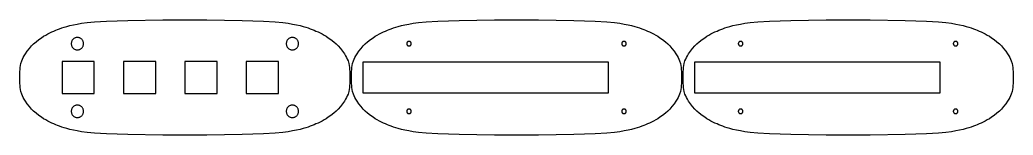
# Model space of a CAD drawing. Header units: millimetres. Extents: x -12 to 3175, y -37 to 611.
# Drawn here: x 2528 to 3175, y -37 to 37 of the extents above; entities that cross this region are included whole.
import ezdxf

# ---------------------------------------------------------------- set-up
doc = ezdxf.new("R2010")
doc.units = ezdxf.units.MM
doc.layers.add('default', color=7, linetype='Continuous')

msp = doc.modelspace()

# ---------------------------------------------------------------- linework, layer by layer
at = {"layer": 'default'}
for points in [[(2560.88, -33.75), (2558.88, -33.25), (2557.18, -32.75), (2555.65, -32.25), (2554.23, -31.75), (2552.95, -31.25), (2551.75, -30.75), (2550.49, -30.24), (2549.16, -29.72), (2547.85, -29.11), (2546.53, -28.4), (2545.19, -27.58), (2543.87, -26.78), (2542.48, -25.88), (2540.8, -24.69), (2538.92, -23.25), (2537.28, -21.91), (2535.94, -20.56), (2534.6, -18.92), (2533.16, -17.06), (2532, -15.4), (2531.2, -14.11), (2530.62, -13.01), (2530.1, -11.95), (2529.6, -10.77), (2529.11, -9.17), (2528.67, -6.59), (2528.38, -2.5), (2528.38, 2.5), (2528.67, 6.59), (2529.11, 9.17), (2529.6, 10.77), (2530.1, 11.95), (2530.62, 13.01), (2531.2, 14.11), (2532, 15.4), (2533.16, 17.06), (2534.6, 18.92), (2535.94, 20.56), (2537.28, 21.91), (2538.92, 23.25), (2540.8, 24.69), (2542.48, 25.88), (2543.87, 26.78), (2545.19, 27.58), (2546.53, 28.4), (2547.85, 29.11), (2549.16, 29.72), (2550.49, 30.24), (2551.75, 30.75), (2552.95, 31.25), (2554.23, 31.75), (2555.65, 32.25), (2557.18, 32.75), (2558.88, 33.25), (2560.88, 33.75), (2563.2, 34.25), (2565.72, 34.75), (2568.59, 35.25), (2572.1, 35.75), (2576.97, 36.25), (2584.72, 36.74), (2598.62, 37.17), (2621.57, 37.47), (2650.13, 37.47), (2673.07, 37.17), (2686.98, 36.74), (2694.72, 36.25), (2699.6, 35.75), (2703.11, 35.25), (2705.97, 34.75), (2708.49, 34.25), (2710.81, 33.75), (2712.81, 33.25), (2714.52, 32.75), (2716.04, 32.25), (2717.46, 31.75), (2718.74, 31.25), (2719.94, 30.75), (2721.2, 30.24), (2722.53, 29.72), (2723.85, 29.11), (2725.17, 28.4), (2726.51, 27.58), (2727.82, 26.78), (2729.21, 25.88), (2730.89, 24.69), (2732.77, 23.25), (2734.41, 21.91), (2735.75, 20.56), (2737.1, 18.92), (2738.53, 17.06), (2739.69, 15.4), (2740.49, 14.11), (2741.07, 13.01), (2741.59, 11.95), (2742.09, 10.77), (2742.58, 9.17), (2743.02, 6.59), (2743.31, 2.5), (2743.31, -2.5), (2743.02, -6.59), (2742.58, -9.17), (2742.09, -10.77), (2741.59, -11.95), (2741.07, -13.01), (2740.49, -14.11), (2739.69, -15.4), (2738.53, -17.06), (2737.1, -18.92), (2735.75, -20.56), (2734.41, -21.91), (2732.77, -23.25), (2730.89, -24.69), (2729.21, -25.88), (2727.82, -26.78), (2726.51, -27.58), (2725.17, -28.4), (2723.85, -29.11), (2722.53, -29.72), (2721.2, -30.24), (2719.94, -30.75), (2718.74, -31.25), (2717.46, -31.75), (2716.04, -32.25), (2714.52, -32.75), (2712.81, -33.25), (2710.81, -33.75), (2708.49, -34.25), (2705.97, -34.75), (2703.11, -35.25), (2699.6, -35.75), (2694.72, -36.25), (2686.98, -36.74), (2673.07, -37.17), (2650.13, -37.47), (2621.57, -37.47), (2598.62, -37.17), (2584.72, -36.74), (2576.97, -36.25), (2572.1, -35.75), (2568.59, -35.25), (2565.72, -34.75), (2563.2, -34.25), (2560.88, -33.75)], [(2784.52, -35.25), (2781.66, -34.75), (2779.13, -34.25), (2776.81, -33.75), (2774.82, -33.25), (2773.11, -32.75), (2771.58, -32.25), (2770.17, -31.75), (2768.89, -31.25), (2767.68, -30.75), (2766.43, -30.24), (2765.1, -29.72), (2763.78, -29.11), (2762.46, -28.4), (2761.12, -27.58), (2759.81, -26.78), (2758.41, -25.88), (2756.73, -24.69), (2754.86, -23.25), (2753.22, -21.91), (2751.87, -20.56), (2750.53, -18.92), (2749.1, -17.06), (2747.94, -15.4), (2747.14, -14.11), (2746.55, -13.01), (2746.03, -11.95), (2745.53, -10.77), (2745.04, -9.17), (2744.61, -6.59), (2744.31, -2.5), (2744.31, 2.5), (2744.61, 6.59), (2745.04, 9.17), (2745.53, 10.77), (2746.03, 11.95), (2746.55, 13.01), (2747.14, 14.11), (2747.94, 15.4), (2749.1, 17.06), (2750.53, 18.92), (2751.87, 20.56), (2753.22, 21.91), (2754.86, 23.25), (2756.73, 24.69), (2758.41, 25.88), (2759.81, 26.78), (2761.12, 27.58), (2762.46, 28.4), (2763.78, 29.11), (2765.1, 29.72), (2766.43, 30.24), (2767.68, 30.75), (2768.89, 31.25), (2770.17, 31.75), (2771.58, 32.25), (2773.11, 32.75), (2774.82, 33.25), (2776.81, 33.75), (2779.13, 34.25), (2781.66, 34.75), (2784.52, 35.25), (2788.03, 35.75), (2792.9, 36.25), (2800.65, 36.74), (2814.55, 37.17), (2837.5, 37.47), (2866.06, 37.47), (2889.01, 37.17), (2902.91, 36.74), (2910.66, 36.25), (2915.53, 35.75), (2919.04, 35.25), (2921.9, 34.75), (2924.43, 34.25), (2926.75, 33.75), (2928.74, 33.25), (2930.45, 32.75), (2931.98, 32.25), (2933.39, 31.75), (2934.67, 31.25), (2935.88, 30.75), (2937.13, 30.24), (2938.46, 29.72), (2939.78, 29.11), (2941.1, 28.4), (2942.44, 27.58), (2943.75, 26.78), (2945.15, 25.88), (2946.83, 24.69), (2948.7, 23.25), (2950.34, 21.91), (2951.69, 20.56), (2953.03, 18.92), (2954.46, 17.06), (2955.62, 15.4), (2956.42, 14.11), (2957.01, 13.01), (2957.53, 11.95), (2958.03, 10.77), (2958.52, 9.17), (2958.95, 6.59), (2959.25, 2.5), (2959.25, -2.5), (2958.95, -6.59), (2958.52, -9.17), (2958.03, -10.77), (2957.53, -11.95), (2957.01, -13.01), (2956.42, -14.11), (2955.62, -15.4), (2954.46, -17.06), (2953.03, -18.92), (2951.69, -20.56), (2950.34, -21.91), (2948.7, -23.25), (2946.83, -24.69), (2945.15, -25.88), (2943.75, -26.78), (2942.44, -27.58), (2941.1, -28.4), (2939.78, -29.11), (2938.46, -29.72), (2937.13, -30.24), (2935.88, -30.75), (2934.67, -31.25), (2933.39, -31.75), (2931.98, -32.25), (2930.45, -32.75), (2928.74, -33.25), (2926.75, -33.75), (2924.43, -34.25), (2921.9, -34.75), (2919.04, -35.25), (2915.53, -35.75), (2910.66, -36.25), (2902.91, -36.74), (2889.01, -37.17), (2866.06, -37.47), (2837.5, -37.47), (2814.55, -37.17), (2800.65, -36.74), (2792.9, -36.25), (2788.03, -35.75), (2784.52, -35.25)], [(3000.45, -35.25), (2997.59, -34.75), (2995.06, -34.25), (2992.75, -33.75), (2990.75, -33.25), (2989.04, -32.75), (2987.52, -32.25), (2986.1, -31.75), (2984.82, -31.25), (2983.61, -30.75), (2982.36, -30.24), (2981.03, -29.72), (2979.71, -29.11), (2978.39, -28.4), (2977.05, -27.58), (2975.74, -26.78), (2974.34, -25.88), (2972.66, -24.69), (2970.79, -23.25), (2969.15, -21.91), (2967.81, -20.56), (2966.46, -18.92), (2965.03, -17.06), (2963.87, -15.4), (2963.07, -14.11), (2962.49, -13.01), (2961.96, -11.95), (2961.47, -10.77), (2960.98, -9.17), (2960.54, -6.59), (2960.25, -2.5), (2960.25, 2.5), (2960.54, 6.59), (2960.98, 9.17), (2961.47, 10.77), (2961.96, 11.95), (2962.49, 13.01), (2963.07, 14.11), (2963.87, 15.4), (2965.03, 17.06), (2966.46, 18.92), (2967.81, 20.56), (2969.15, 21.91), (2970.79, 23.25), (2972.66, 24.69), (2974.34, 25.88), (2975.74, 26.78), (2977.05, 27.58), (2978.39, 28.4), (2979.71, 29.11), (2981.03, 29.72), (2982.36, 30.24), (2983.61, 30.75), (2984.82, 31.25), (2986.1, 31.75), (2987.52, 32.25), (2989.04, 32.75), (2990.75, 33.25), (2992.75, 33.75), (2995.06, 34.25), (2997.59, 34.75), (3000.45, 35.25), (3003.96, 35.75), (3008.83, 36.25), (3016.58, 36.74), (3030.48, 37.17), (3053.43, 37.47), (3081.99, 37.47), (3104.94, 37.17), (3118.84, 36.74), (3126.59, 36.25), (3131.46, 35.75), (3134.97, 35.25), (3137.83, 34.75), (3140.36, 34.25), (3142.68, 33.75), (3144.68, 33.25), (3146.38, 32.75), (3147.91, 32.25), (3149.33, 31.75), (3150.61, 31.25), (3151.81, 30.75), (3153.07, 30.24), (3154.4, 29.72), (3155.71, 29.11), (3157.03, 28.4), (3158.37, 27.58), (3159.69, 26.78), (3161.08, 25.88), (3162.76, 24.69), (3164.64, 23.25), (3166.27, 21.91), (3167.62, 20.56), (3168.96, 18.92), (3170.39, 17.06), (3171.55, 15.4), (3172.36, 14.11), (3172.94, 13.01), (3173.46, 11.95), (3173.96, 10.77), (3174.45, 9.17), (3174.89, 6.59), (3175.18, 2.5), (3175.18, -2.5), (3174.89, -6.59), (3174.45, -9.17), (3173.96, -10.77), (3173.46, -11.95), (3172.94, -13.01), (3172.36, -14.11), (3171.55, -15.4), (3170.39, -17.06), (3168.96, -18.92), (3167.62, -20.56), (3166.27, -21.91), (3164.64, -23.25), (3162.76, -24.69), (3161.08, -25.88), (3159.69, -26.78), (3158.37, -27.58), (3157.03, -28.4), (3155.71, -29.11), (3154.4, -29.72), (3153.07, -30.24), (3151.81, -30.75), (3150.61, -31.25), (3149.33, -31.75), (3147.91, -32.25), (3146.38, -32.75), (3144.68, -33.25), (3142.68, -33.75), (3140.36, -34.25), (3137.83, -34.75), (3134.97, -35.25), (3131.46, -35.75), (3126.59, -36.25), (3118.84, -36.74), (3104.94, -37.17), (3081.99, -37.47), (3053.43, -37.47), (3030.48, -37.17), (3016.58, -36.74), (3008.83, -36.25), (3003.96, -35.75), (3000.45, -35.25)], [(2569.67, 23.16), (2569.54, 23.53), (2569.37, 23.89), (2569.17, 24.22), (2568.94, 24.54), (2568.67, 24.83), (2568.38, 25.09), (2568.07, 25.33), (2567.73, 25.53), (2567.38, 25.7), (2567.01, 25.83), (2566.63, 25.92), (2566.24, 25.98), (2565.85, 26), (2565.45, 25.98), (2565.07, 25.92), (2564.68, 25.83), (2564.32, 25.7), (2563.96, 25.53), (2563.62, 25.33), (2563.31, 25.09), (2563.02, 24.83), (2562.75, 24.54), (2562.52, 24.22), (2562.32, 23.89), (2562.15, 23.53), (2562.02, 23.16), (2561.92, 22.78), (2561.87, 22.39), (2561.85, 22), (2561.87, 21.61), (2561.92, 21.22), (2562.02, 20.84), (2562.15, 20.47), (2562.32, 20.11), (2562.52, 19.78), (2562.75, 19.46), (2563.02, 19.17), (2563.31, 18.91), (2563.62, 18.67), (2563.96, 18.47), (2564.32, 18.3), (2564.68, 18.17), (2565.07, 18.08), (2565.45, 18.02), (2565.85, 18), (2566.24, 18.02), (2566.63, 18.08), (2567.01, 18.17), (2567.38, 18.3), (2567.73, 18.47), (2568.07, 18.67), (2568.38, 18.91), (2568.67, 19.17), (2568.94, 19.46), (2569.17, 19.78), (2569.37, 20.11), (2569.54, 20.47), (2569.67, 20.84), (2569.77, 21.22), (2569.83, 21.61), (2569.85, 22), (2569.83, 22.39), (2569.77, 22.78), (2569.67, 23.16)], [(2709.83, 22.39), (2709.77, 22.78), (2709.67, 23.16), (2709.54, 23.53), (2709.37, 23.89), (2709.17, 24.22), (2708.94, 24.54), (2708.67, 24.83), (2708.38, 25.09), (2708.07, 25.33), (2707.73, 25.53), (2707.38, 25.7), (2707.01, 25.83), (2706.63, 25.92), (2706.24, 25.98), (2705.85, 26), (2705.45, 25.98), (2705.07, 25.92), (2704.68, 25.83), (2704.32, 25.7), (2703.96, 25.53), (2703.62, 25.33), (2703.31, 25.09), (2703.02, 24.83), (2702.75, 24.54), (2702.52, 24.22), (2702.32, 23.89), (2702.15, 23.53), (2702.02, 23.16), (2701.92, 22.78), (2701.87, 22.39), (2701.85, 22), (2701.87, 21.61), (2701.92, 21.22), (2702.02, 20.84), (2702.15, 20.47), (2702.32, 20.11), (2702.52, 19.78), (2702.75, 19.46), (2703.02, 19.17), (2703.31, 18.91), (2703.62, 18.67), (2703.96, 18.47), (2704.32, 18.3), (2704.68, 18.17), (2705.07, 18.08), (2705.45, 18.02), (2705.85, 18), (2706.24, 18.02), (2706.63, 18.08), (2707.01, 18.17), (2707.38, 18.3), (2707.73, 18.47), (2708.07, 18.67), (2708.38, 18.91), (2708.67, 19.17), (2708.94, 19.46), (2709.17, 19.78), (2709.37, 20.11), (2709.54, 20.47), (2709.67, 20.84), (2709.77, 21.22), (2709.83, 21.61), (2709.85, 22), (2709.83, 22.39)], [(2783.21, 22.44), (2783.17, 22.57), (2783.1, 22.71), (2783.03, 22.83), (2782.94, 22.95), (2782.84, 23.06), (2782.73, 23.16), (2782.61, 23.25), (2782.49, 23.32), (2782.35, 23.39), (2782.21, 23.44), (2782.07, 23.47), (2781.93, 23.49), (2781.78, 23.5), (2781.63, 23.49), (2781.49, 23.47), (2781.34, 23.44), (2781.21, 23.39), (2781.07, 23.32), (2780.95, 23.25), (2780.83, 23.16), (2780.72, 23.06), (2780.62, 22.95), (2780.53, 22.83), (2780.46, 22.71), (2780.39, 22.57), (2780.34, 22.44), (2780.31, 22.29), (2780.29, 22.15), (2780.28, 22), (2780.29, 21.85), (2780.31, 21.71), (2780.34, 21.56), (2780.39, 21.43), (2780.46, 21.29), (2780.53, 21.17), (2780.62, 21.05), (2780.72, 20.94), (2780.83, 20.84), (2780.95, 20.75), (2781.07, 20.68), (2781.21, 20.61), (2781.34, 20.56), (2781.49, 20.53), (2781.63, 20.51), (2781.78, 20.5), (2781.93, 20.51), (2782.07, 20.53), (2782.21, 20.56), (2782.35, 20.61), (2782.49, 20.68), (2782.61, 20.75), (2782.73, 20.84), (2782.84, 20.94), (2782.94, 21.05), (2783.03, 21.17), (2783.1, 21.29), (2783.17, 21.43), (2783.21, 21.56), (2783.25, 21.71), (2783.27, 21.85), (2783.28, 22), (2783.27, 22.15), (2783.25, 22.29), (2783.21, 22.44)], [(2923.27, 22.15), (2923.25, 22.29), (2923.21, 22.44), (2923.17, 22.57), (2923.1, 22.71), (2923.03, 22.83), (2922.94, 22.95), (2922.84, 23.06), (2922.73, 23.16), (2922.61, 23.25), (2922.49, 23.32), (2922.35, 23.39), (2922.21, 23.44), (2922.07, 23.47), (2921.93, 23.49), (2921.78, 23.5), (2921.63, 23.49), (2921.49, 23.47), (2921.34, 23.44), (2921.21, 23.39), (2921.07, 23.32), (2920.95, 23.25), (2920.83, 23.16), (2920.72, 23.06), (2920.62, 22.95), (2920.53, 22.83), (2920.46, 22.71), (2920.39, 22.57), (2920.34, 22.44), (2920.31, 22.29), (2920.29, 22.15), (2920.28, 22), (2920.29, 21.85), (2920.31, 21.71), (2920.34, 21.56), (2920.39, 21.43), (2920.46, 21.29), (2920.53, 21.17), (2920.62, 21.05), (2920.72, 20.94), (2920.83, 20.84), (2920.95, 20.75), (2921.07, 20.68), (2921.21, 20.61), (2921.34, 20.56), (2921.49, 20.53), (2921.63, 20.51), (2921.78, 20.5), (2921.93, 20.51), (2922.07, 20.53), (2922.21, 20.56), (2922.35, 20.61), (2922.49, 20.68), (2922.61, 20.75), (2922.73, 20.84), (2922.84, 20.94), (2922.94, 21.05), (2923.03, 21.17), (2923.1, 21.29), (2923.17, 21.43), (2923.21, 21.56), (2923.25, 21.71), (2923.27, 21.85), (2923.28, 22), (2923.27, 22.15)], [(2999.15, 22.44), (2999.1, 22.57), (2999.04, 22.71), (2998.96, 22.83), (2998.87, 22.95), (2998.77, 23.06), (2998.66, 23.16), (2998.55, 23.25), (2998.42, 23.32), (2998.29, 23.39), (2998.15, 23.44), (2998.01, 23.47), (2997.86, 23.49), (2997.71, 23.5), (2997.57, 23.49), (2997.42, 23.47), (2997.28, 23.44), (2997.14, 23.39), (2997.01, 23.32), (2996.88, 23.25), (2996.76, 23.16), (2996.65, 23.06), (2996.55, 22.95), (2996.47, 22.83), (2996.39, 22.71), (2996.33, 22.57), (2996.28, 22.44), (2996.24, 22.29), (2996.22, 22.15), (2996.21, 22), (2996.22, 21.85), (2996.24, 21.71), (2996.28, 21.56), (2996.33, 21.43), (2996.39, 21.29), (2996.47, 21.17), (2996.55, 21.05), (2996.65, 20.94), (2996.76, 20.84), (2996.88, 20.75), (2997.01, 20.68), (2997.14, 20.61), (2997.28, 20.56), (2997.42, 20.53), (2997.57, 20.51), (2997.71, 20.5), (2997.86, 20.51), (2998.01, 20.53), (2998.15, 20.56), (2998.29, 20.61), (2998.42, 20.68), (2998.55, 20.75), (2998.66, 20.84), (2998.77, 20.94), (2998.87, 21.05), (2998.96, 21.17), (2999.04, 21.29), (2999.1, 21.43), (2999.15, 21.56), (2999.18, 21.71), (2999.21, 21.85), (2999.21, 22), (2999.21, 22.15), (2999.18, 22.29), (2999.15, 22.44)], [(3139.21, 22.15), (3139.18, 22.29), (3139.15, 22.44), (3139.1, 22.57), (3139.04, 22.71), (3138.96, 22.83), (3138.87, 22.95), (3138.77, 23.06), (3138.66, 23.16), (3138.55, 23.25), (3138.42, 23.32), (3138.29, 23.39), (3138.15, 23.44), (3138.01, 23.47), (3137.86, 23.49), (3137.71, 23.5), (3137.57, 23.49), (3137.42, 23.47), (3137.28, 23.44), (3137.14, 23.39), (3137.01, 23.32), (3136.88, 23.25), (3136.76, 23.16), (3136.65, 23.06), (3136.55, 22.95), (3136.47, 22.83), (3136.39, 22.71), (3136.33, 22.57), (3136.28, 22.44), (3136.24, 22.29), (3136.22, 22.15), (3136.21, 22), (3136.22, 21.85), (3136.24, 21.71), (3136.28, 21.56), (3136.33, 21.43), (3136.39, 21.29), (3136.47, 21.17), (3136.55, 21.05), (3136.65, 20.94), (3136.76, 20.84), (3136.88, 20.75), (3137.01, 20.68), (3137.14, 20.61), (3137.28, 20.56), (3137.42, 20.53), (3137.57, 20.51), (3137.71, 20.5), (3137.86, 20.51), (3138.01, 20.53), (3138.15, 20.56), (3138.29, 20.61), (3138.42, 20.68), (3138.55, 20.75), (3138.66, 20.84), (3138.77, 20.94), (3138.87, 21.05), (3138.96, 21.17), (3139.04, 21.29), (3139.1, 21.43), (3139.15, 21.56), (3139.18, 21.71), (3139.21, 21.85), (3139.21, 22), (3139.21, 22.15)], [(2576.85, -10.5), (2576.85, 10.5), (2555.85, 10.5), (2555.85, -10.5), (2576.85, -10.5)], [(2595.85, -10.5), (2616.85, -10.5), (2616.85, 10.5), (2595.85, 10.5), (2595.85, -10.5)], [(2635.85, 10.5), (2635.85, -10.5), (2656.85, -10.5), (2656.85, 10.5), (2635.85, 10.5)], [(2696.85, 10.5), (2675.85, 10.5), (2675.85, -10.5), (2696.85, -10.5), (2696.85, 10.5)], [(2911.78, 10), (2751.78, 10), (2751.78, -10), (2911.78, -10), (2911.78, 10)], [(3127.71, 10), (2967.71, 10), (2967.71, -10), (3127.71, -10), (3127.71, 10)], [(2569.54, -20.47), (2569.37, -20.11), (2569.17, -19.78), (2568.94, -19.46), (2568.67, -19.17), (2568.38, -18.91), (2568.07, -18.67), (2567.73, -18.47), (2567.38, -18.3), (2567.01, -18.17), (2566.63, -18.08), (2566.24, -18.02), (2565.85, -18), (2565.45, -18.02), (2565.07, -18.08), (2564.68, -18.17), (2564.32, -18.3), (2563.96, -18.47), (2563.62, -18.67), (2563.31, -18.91), (2563.02, -19.17), (2562.75, -19.46), (2562.52, -19.78), (2562.32, -20.11), (2562.15, -20.47), (2562.02, -20.84), (2561.92, -21.22), (2561.87, -21.61), (2561.85, -22), (2561.87, -22.39), (2561.92, -22.78), (2562.02, -23.16), (2562.15, -23.53), (2562.32, -23.89), (2562.52, -24.22), (2562.75, -24.54), (2563.02, -24.83), (2563.31, -25.09), (2563.62, -25.33), (2563.96, -25.53), (2564.32, -25.7), (2564.68, -25.83), (2565.07, -25.92), (2565.45, -25.98), (2565.85, -26), (2566.24, -25.98), (2566.63, -25.92), (2567.01, -25.83), (2567.38, -25.7), (2567.73, -25.53), (2568.07, -25.33), (2568.38, -25.09), (2568.67, -24.83), (2568.94, -24.54), (2569.17, -24.22), (2569.37, -23.89), (2569.54, -23.53), (2569.67, -23.16), (2569.77, -22.78), (2569.83, -22.39), (2569.85, -22), (2569.83, -21.61), (2569.77, -21.22), (2569.67, -20.84), (2569.54, -20.47)], [(2709.77, -21.22), (2709.67, -20.84), (2709.54, -20.47), (2709.37, -20.11), (2709.17, -19.78), (2708.94, -19.46), (2708.67, -19.17), (2708.38, -18.91), (2708.07, -18.67), (2707.73, -18.47), (2707.38, -18.3), (2707.01, -18.17), (2706.63, -18.08), (2706.24, -18.02), (2705.85, -18), (2705.45, -18.02), (2705.07, -18.08), (2704.68, -18.17), (2704.32, -18.3), (2703.96, -18.47), (2703.62, -18.67), (2703.31, -18.91), (2703.02, -19.17), (2702.75, -19.46), (2702.52, -19.78), (2702.32, -20.11), (2702.15, -20.47), (2702.02, -20.84), (2701.92, -21.22), (2701.87, -21.61), (2701.85, -22), (2701.87, -22.39), (2701.92, -22.78), (2702.02, -23.16), (2702.15, -23.53), (2702.32, -23.89), (2702.52, -24.22), (2702.75, -24.54), (2703.02, -24.83), (2703.31, -25.09), (2703.62, -25.33), (2703.96, -25.53), (2704.32, -25.7), (2704.68, -25.83), (2705.07, -25.92), (2705.45, -25.98), (2705.85, -26), (2706.24, -25.98), (2706.63, -25.92), (2707.01, -25.83), (2707.38, -25.7), (2707.73, -25.53), (2708.07, -25.33), (2708.38, -25.09), (2708.67, -24.83), (2708.94, -24.54), (2709.17, -24.22), (2709.37, -23.89), (2709.54, -23.53), (2709.67, -23.16), (2709.77, -22.78), (2709.83, -22.39), (2709.85, -22), (2709.83, -21.61), (2709.77, -21.22)], [(2783.17, -21.43), (2783.1, -21.29), (2783.03, -21.17), (2782.94, -21.05), (2782.84, -20.94), (2782.73, -20.84), (2782.61, -20.75), (2782.49, -20.68), (2782.35, -20.61), (2782.21, -20.56), (2782.07, -20.53), (2781.93, -20.51), (2781.78, -20.5), (2781.63, -20.51), (2781.49, -20.53), (2781.34, -20.56), (2781.21, -20.61), (2781.07, -20.68), (2780.95, -20.75), (2780.83, -20.84), (2780.72, -20.94), (2780.62, -21.05), (2780.53, -21.17), (2780.46, -21.29), (2780.39, -21.43), (2780.34, -21.56), (2780.31, -21.71), (2780.29, -21.85), (2780.28, -22), (2780.29, -22.15), (2780.31, -22.29), (2780.34, -22.44), (2780.39, -22.57), (2780.46, -22.71), (2780.53, -22.83), (2780.62, -22.95), (2780.72, -23.06), (2780.83, -23.16), (2780.95, -23.25), (2781.07, -23.32), (2781.21, -23.39), (2781.34, -23.44), (2781.49, -23.47), (2781.63, -23.49), (2781.78, -23.5), (2781.93, -23.49), (2782.07, -23.47), (2782.21, -23.44), (2782.35, -23.39), (2782.49, -23.32), (2782.61, -23.25), (2782.73, -23.16), (2782.84, -23.06), (2782.94, -22.95), (2783.03, -22.83), (2783.1, -22.71), (2783.17, -22.57), (2783.21, -22.44), (2783.25, -22.29), (2783.27, -22.15), (2783.28, -22), (2783.27, -21.85), (2783.25, -21.71), (2783.21, -21.56), (2783.17, -21.43)], [(2923.25, -21.71), (2923.21, -21.56), (2923.17, -21.43), (2923.1, -21.29), (2923.03, -21.17), (2922.94, -21.05), (2922.84, -20.94), (2922.73, -20.84), (2922.61, -20.75), (2922.49, -20.68), (2922.35, -20.61), (2922.21, -20.56), (2922.07, -20.53), (2921.93, -20.51), (2921.78, -20.5), (2921.63, -20.51), (2921.49, -20.53), (2921.34, -20.56), (2921.21, -20.61), (2921.07, -20.68), (2920.95, -20.75), (2920.83, -20.84), (2920.72, -20.94), (2920.62, -21.05), (2920.53, -21.17), (2920.46, -21.29), (2920.39, -21.43), (2920.34, -21.56), (2920.31, -21.71), (2920.29, -21.85), (2920.28, -22), (2920.29, -22.15), (2920.31, -22.29), (2920.34, -22.44), (2920.39, -22.57), (2920.46, -22.71), (2920.53, -22.83), (2920.62, -22.95), (2920.72, -23.06), (2920.83, -23.16), (2920.95, -23.25), (2921.07, -23.32), (2921.21, -23.39), (2921.34, -23.44), (2921.49, -23.47), (2921.63, -23.49), (2921.78, -23.5), (2921.93, -23.49), (2922.07, -23.47), (2922.21, -23.44), (2922.35, -23.39), (2922.49, -23.32), (2922.61, -23.25), (2922.73, -23.16), (2922.84, -23.06), (2922.94, -22.95), (2923.03, -22.83), (2923.1, -22.71), (2923.17, -22.57), (2923.21, -22.44), (2923.25, -22.29), (2923.27, -22.15), (2923.28, -22), (2923.27, -21.85), (2923.25, -21.71)], [(2999.1, -21.43), (2999.04, -21.29), (2998.96, -21.17), (2998.87, -21.05), (2998.77, -20.94), (2998.66, -20.84), (2998.55, -20.75), (2998.42, -20.68), (2998.29, -20.61), (2998.15, -20.56), (2998.01, -20.53), (2997.86, -20.51), (2997.71, -20.5), (2997.57, -20.51), (2997.42, -20.53), (2997.28, -20.56), (2997.14, -20.61), (2997.01, -20.68), (2996.88, -20.75), (2996.76, -20.84), (2996.65, -20.94), (2996.55, -21.05), (2996.47, -21.17), (2996.39, -21.29), (2996.33, -21.43), (2996.28, -21.56), (2996.24, -21.71), (2996.22, -21.85), (2996.21, -22), (2996.22, -22.15), (2996.24, -22.29), (2996.28, -22.44), (2996.33, -22.57), (2996.39, -22.71), (2996.47, -22.83), (2996.55, -22.95), (2996.65, -23.06), (2996.76, -23.16), (2996.88, -23.25), (2997.01, -23.32), (2997.14, -23.39), (2997.28, -23.44), (2997.42, -23.47), (2997.57, -23.49), (2997.71, -23.5), (2997.86, -23.49), (2998.01, -23.47), (2998.15, -23.44), (2998.29, -23.39), (2998.42, -23.32), (2998.55, -23.25), (2998.66, -23.16), (2998.77, -23.06), (2998.87, -22.95), (2998.96, -22.83), (2999.04, -22.71), (2999.1, -22.57), (2999.15, -22.44), (2999.18, -22.29), (2999.21, -22.15), (2999.21, -22), (2999.21, -21.85), (2999.18, -21.71), (2999.15, -21.56), (2999.1, -21.43)], [(3139.18, -21.71), (3139.15, -21.56), (3139.1, -21.43), (3139.04, -21.29), (3138.96, -21.17), (3138.87, -21.05), (3138.77, -20.94), (3138.66, -20.84), (3138.55, -20.75), (3138.42, -20.68), (3138.29, -20.61), (3138.15, -20.56), (3138.01, -20.53), (3137.86, -20.51), (3137.71, -20.5), (3137.57, -20.51), (3137.42, -20.53), (3137.28, -20.56), (3137.14, -20.61), (3137.01, -20.68), (3136.88, -20.75), (3136.76, -20.84), (3136.65, -20.94), (3136.55, -21.05), (3136.47, -21.17), (3136.39, -21.29), (3136.33, -21.43), (3136.28, -21.56), (3136.24, -21.71), (3136.22, -21.85), (3136.21, -22), (3136.22, -22.15), (3136.24, -22.29), (3136.28, -22.44), (3136.33, -22.57), (3136.39, -22.71), (3136.47, -22.83), (3136.55, -22.95), (3136.65, -23.06), (3136.76, -23.16), (3136.88, -23.25), (3137.01, -23.32), (3137.14, -23.39), (3137.28, -23.44), (3137.42, -23.47), (3137.57, -23.49), (3137.71, -23.5), (3137.86, -23.49), (3138.01, -23.47), (3138.15, -23.44), (3138.29, -23.39), (3138.42, -23.32), (3138.55, -23.25), (3138.66, -23.16), (3138.77, -23.06), (3138.87, -22.95), (3138.96, -22.83), (3139.04, -22.71), (3139.1, -22.57), (3139.15, -22.44), (3139.18, -22.29), (3139.21, -22.15), (3139.21, -22), (3139.21, -21.85), (3139.18, -21.71)]]:
    msp.add_lwpolyline(points, dxfattribs=at)

doc.saveas('drawing.dxf')
